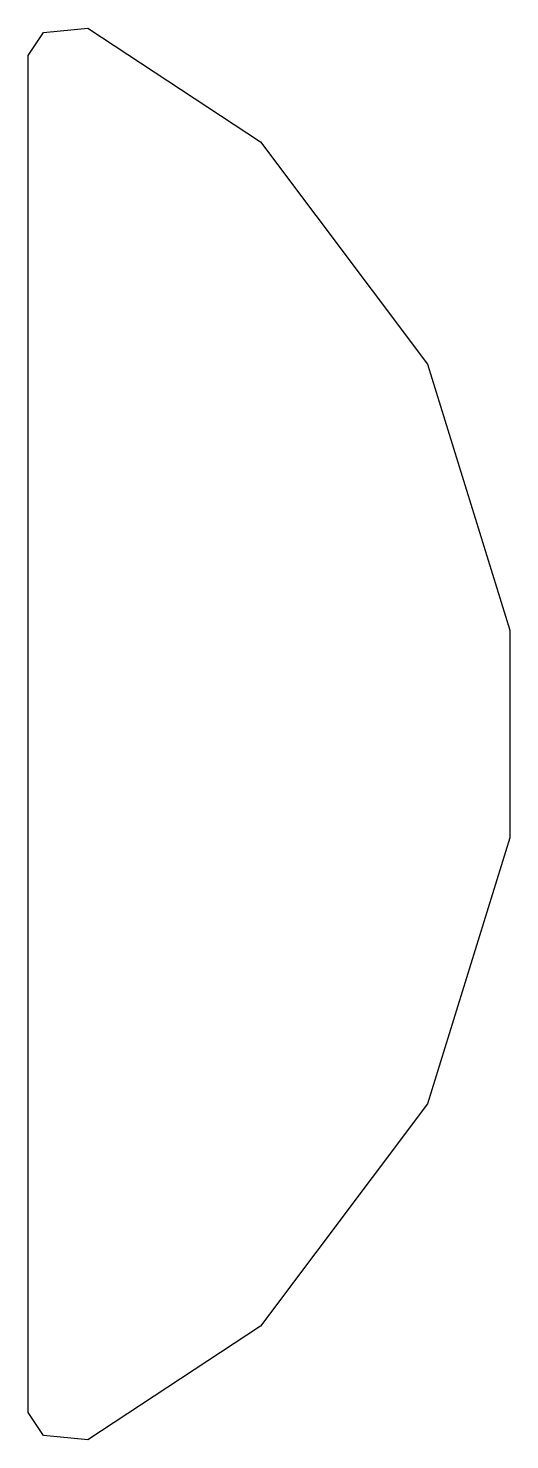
# Model space of a CAD drawing. Header units: millimetres. Extents: x 29 to 72, y -63 to 63.
import ezdxf

# ---------------------------------------------------------------- set-up
doc = ezdxf.new("R2010")
doc.units = ezdxf.units.MM
doc.layers.get('0').update_dxf_attribs({"linetype": 'CONTINUOUS'})

msp = doc.modelspace()

# ---------------------------------------------------------------- linework, layer by layer
msp.add_lwpolyline([(30.48, -63.05), (29.1, -60.96), (29.1, 60.96), (30.48, 63.05), (34.46, 63.42), (49.98, 53.2), (65, 33.22), (72.4, 9.34), (72.4, -9.34), (65, -33.22), (49.98, -53.2), (34.46, -63.42)], close=True)

doc.saveas('drawing.dxf')
